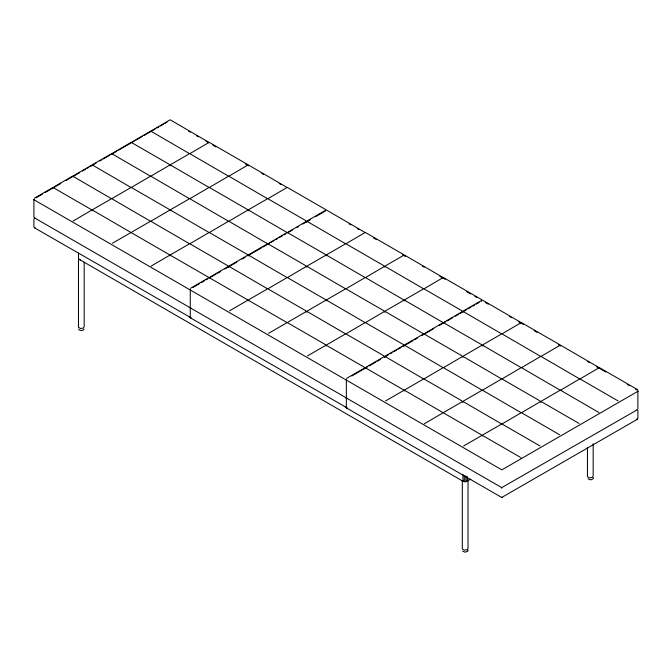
<?xml version="1.0" encoding="UTF-8"?>
<svg xmlns="http://www.w3.org/2000/svg" width="672" height="672" viewBox="0 0 672 672"><rect width="100%" height="100%" fill="white"/><g stroke="black" fill="none" stroke-linecap="round" stroke-linejoin="round"><path stroke-width="1.01" d="M190.512 307.994L345.652 397.522C346.718 398.034 344.585 398.034 345.652 397.522L345.652 397.522M346.592 398.11L501.732 487.628C502.799 488.141 500.665 488.141 501.732 487.628L501.732 487.628M346.55 398.429L347.046 398.328L346.592 398.328M481.429 300.224L481.522 301.375M467.897 550.746L468.124 550.091M593.544 477.683L593.183 478.724L591.511 479.682L589.672 479.682L588 478.724M84.067 329.137L83.32 330.053L81.329 330.59L79.346 330.053L78.599 329.137M92.131 165.749L92.946 164.38L111.636 153.594L150.192 175.997M170.99 254.495L189.68 243.701L227.875 265.751L228.698 267.12L229.522 265.759L248.203 254.965L286.759 277.376M404.284 300.913L405.107 299.544L423.797 288.758L461.992 310.808L462.815 312.178L463.63 310.808L482.32 300.023L520.876 322.426M73.088 175.997L92.131 164.858L130.679 187.261M112.106 153.468L131.149 142.33L169.344 164.38L170.167 165.749L170.99 164.38L189.68 153.594L228.228 175.997M131.62 142.204L150.654 131.065L189.21 153.468M151.124 130.948L170.167 119.801L208.715 142.204M73.088 221.054L92.131 209.908L130.679 232.319M112.106 198.526L131.149 187.379L169.344 209.437L170.167 210.806L170.99 209.437L189.68 198.643L228.228 221.054M131.62 187.261L150.654 176.114L189.21 198.526M151.124 175.997L170.167 164.858L208.715 187.261M190.151 153.468L209.185 142.33L247.388 164.38L248.203 165.749M151.124 221.054L170.167 209.908L208.715 232.319M190.151 198.526L209.185 187.379L247.388 209.437L248.203 210.806L249.026 209.437L267.716 198.643L305.911 220.702L306.734 222.071L307.558 220.702L326.248 209.908L364.795 232.319M209.656 187.261L228.698 176.114L267.246 198.526M229.169 175.997L248.203 164.858L286.759 187.261M151.124 266.112L170.167 254.965M190.151 243.583L209.185 232.436L247.388 254.495L248.203 255.856L249.026 254.495L267.716 243.701L305.911 265.759L306.734 267.12L307.558 265.759L326.248 254.965L364.795 277.376M209.656 232.319L228.698 221.172L267.246 243.583M229.169 221.054L248.203 209.908L286.759 232.319M268.187 198.526L287.23 187.379L325.424 209.437M268.187 243.583L287.23 232.436L325.424 254.495L326.248 255.856L327.062 254.495L345.752 243.701L383.956 265.759L384.77 267.12L385.594 265.759L404.284 254.965L442.831 277.376M287.7 232.319L306.734 221.172L345.282 243.583M268.187 288.641L287.23 277.494L325.424 299.544L326.248 300.913L327.062 299.544L345.752 288.758L383.956 310.808L384.77 312.178L385.594 310.808L404.284 300.023L442.831 322.426M287.7 277.376L306.734 266.23L345.282 288.641M346.223 243.583L365.266 232.436L403.46 254.495L404.284 255.856M346.223 288.641L365.266 277.494L403.813 299.905M365.736 277.376L384.77 266.23L423.326 288.641M346.223 333.69L365.266 322.552L403.46 344.602L404.284 345.971L405.107 344.602L423.797 333.808L461.992 355.866L462.815 357.235L463.63 355.866L482.32 345.072L520.876 367.483M365.736 322.426L384.77 311.287L423.326 333.69M424.267 288.641L443.302 277.494L481.505 299.544M424.267 333.69L443.302 322.552L481.505 344.602L482.32 345.971L483.143 344.602L501.833 333.808L540.38 356.219M443.772 322.426L462.815 311.287L501.362 333.69M424.267 378.748L443.302 367.601L481.849 390.012M443.772 367.483L462.815 356.336L501.362 378.748M502.303 333.69L521.346 322.552L559.541 344.602L560.364 345.971M424.267 423.805L443.302 412.658M482.79 390.012L501.833 378.865L540.028 400.924L540.851 402.284L541.674 400.924L560.364 390.13L598.912 412.541M502.303 378.748L521.346 367.601L559.894 390.012M521.808 367.483L540.851 356.336L579.398 378.748M541.321 356.219L560.364 345.072L598.912 367.483M502.303 423.805L521.346 412.658L559.541 434.708M521.808 412.541L540.851 401.394L579.054 423.452M560.834 390.012L579.869 378.865L618.072 400.924M580.339 378.748L599.382 367.601L637.577 389.659M189.571 307.406L189.571 307.406C188.504 307.919 190.638 307.919 189.571 307.406L34.894 218.106L34.541 218.417L34.541 217.795M637.249 418.933L636.905 419.244L637.358 419.026M34.894 218.106L34.541 218.014M467.762 551.132L465.167 552.199L462.58 551.132M34.423 198.173L53.113 187.379M53.928 186.908L72.618 176.114L111.166 198.526M36.103 197.803L39.984 195.56M40.639 195.182L42.454 194.132M45.175 192.562L48.149 190.848M48.804 190.47L56.314 186.127M56.969 185.758L60.85 183.515M66.041 180.516L69.014 178.794M69.67 178.424L77.179 174.082M77.834 173.704L79.649 172.662M82.37 171.091L85.344 169.369M87.158 168.319L88.973 167.278M90.535 166.37L95.978 163.229M99.859 160.986L101.674 159.944M103.236 159.037L109.838 155.224M111.401 154.325L116.844 151.183M118.658 150.133L126.168 145.799M126.823 145.421L134.333 141.086M135.895 140.188L138.869 138.466M139.524 138.088L142.498 136.374M144.06 135.475L147.034 133.753M147.689 133.375L155.198 129.041M157.013 127.991L158.827 126.941M160.39 126.042L163.363 124.328M164.926 123.421L166.992 122.228M34.196 199.198L33.6 199.542L501.833 469.871L638.4 391.028M92.946 209.437L111.636 198.643L150.192 221.054M112.459 243.23L131.149 232.436M131.972 231.966L150.654 221.172L189.21 243.583M190.495 288.28L209.185 277.494M210.008 277.015L228.698 266.23L267.246 288.641M193.091 287.389L196.064 285.667M196.72 285.289L199.693 283.576M201.256 282.677L204.229 280.955M206.044 279.905L207.858 278.863M209.42 277.956L216.023 274.142M217.585 273.244L220.559 271.53M224.843 269.052L232.352 264.718M233.008 264.34L236.888 262.097M242.08 259.106L245.053 257.384M247.775 255.814L253.218 252.672M253.873 252.294L257.754 250.051M258.409 249.673L261.383 247.96M262.945 247.061L265.919 245.339M266.574 244.961L269.548 243.247M271.11 242.34L274.084 240.626M275.898 239.576L277.712 238.526M279.275 237.628L282.248 235.914M284.063 234.864L285.877 233.814M287.44 232.915L292.883 229.774M296.764 227.531L298.578 226.481M302.862 224.011L310.372 219.677M315.563 216.678L323.072 212.344M323.728 211.966L325.542 210.916M189.68 289.649L190.268 289.304L190.268 307.003M229.522 310.808L248.203 300.023M249.026 299.544L267.716 288.758L305.911 310.808L306.734 312.178L307.558 310.808L326.248 300.023L364.795 322.426M268.54 333.337L287.23 322.552L325.424 344.602L326.248 345.971L326.248 345.232L364.795 367.483L365.266 368.5L365.266 367.752L403.813 390.012M288.044 322.073L306.734 311.287L345.282 333.69M307.558 355.866L326.248 345.072M327.062 344.602L345.752 333.808L383.956 355.866L384.77 357.235L385.594 355.866L404.284 345.072L442.831 367.483M346.576 378.395L365.266 367.601M366.089 367.13L384.77 356.336L423.326 378.748M351.884 375.925L359.402 371.591M360.049 371.213L367.567 366.878M369.121 365.971L372.103 364.258M372.75 363.88L375.732 362.158M377.286 361.259L380.268 359.545M384.544 357.067L388.433 354.824M390.247 353.783L392.062 352.733M393.616 351.834L396.598 350.112M398.152 349.213L401.134 347.5M402.948 346.45L405.67 344.879M406.316 344.501L412.927 340.687M414.481 339.788L417.463 338.066M421.739 335.597L429.257 331.262M429.904 330.884L433.793 328.642M438.976 325.643L441.958 323.929M442.604 323.551L445.586 321.829M447.14 320.93L450.122 319.208M450.769 318.839L452.584 317.789M455.305 316.218L458.287 314.496M459.841 313.597L466.452 309.784M468.006 308.885L470.988 307.163M472.802 306.121L474.617 305.071M476.171 304.172L479.153 302.45M345.752 379.764L346.349 379.42L346.349 397.118M385.594 400.924L404.284 390.13L442.831 412.541M405.107 389.659L423.797 378.865L461.992 400.924L462.815 402.284L463.63 400.924L482.32 390.13L520.876 412.541M444.125 412.188L462.815 401.394L501.362 423.805M463.63 445.973L482.32 435.187M483.143 434.708L501.833 423.923L540.028 445.973M80.564 260.131L78.473 258.93L462.983 481.244L465.839 481.69L470.803 479.144M502.639 487.108L637.4 409.693L636.905 409.592M346.441 407.929L501.732 497.465L637.51 419.194M189.227 317.159L189.924 317.159L34.289 227.707M345.307 407.266L346.004 407.266L190.369 317.814M501.379 497.381L502.076 497.381M467.258 481.295L464.402 481.74L462.311 480.53L462.311 548.923L464.402 550.124L467.258 549.688L468.023 548.041L468.023 479.648M188.504 131.107L190.319 132.149M196.644 135.803L198.458 136.853M205.951 141.17L208.664 142.741M212.932 145.202L215.897 146.916M245.498 164.01L248.464 165.724M261.778 173.41L263.584 174.451M279.216 183.473L281.03 184.523M349.104 223.826L350.918 224.868M357.244 228.522L359.058 229.572M373.531 237.93L376.496 239.644M402.478 254.638L405.443 256.351M422.377 266.129L424.183 267.17M439.816 276.2L445.25 279.334M466.704 291.715L470.576 293.958M474.844 296.419L476.65 297.461M485.285 302.45L488.25 304.164M509.704 316.546L511.518 317.596M518.75 321.77L523.278 324.383M534.131 330.649L537.096 332.363M558.558 344.753L560.364 345.794M587.756 361.612L589.562 362.653M596.803 366.828L602.23 369.961M602.876 370.339L605.85 372.053M627.304 384.443L629.11 385.484M635.443 389.138L637.249 390.188M53.113 187.53L91.661 209.79L92.131 210.806L92.131 209.908M131.149 232.588L169.697 254.848L170.167 255.856L170.167 255.116L208.715 277.376M209.185 277.645L247.733 299.905L248.203 300.913L248.203 300.174L286.759 322.426M443.302 412.81L481.849 435.07M519.977 457.078L482.32 435.338L482.32 436.078M520.876 457.598L521.346 458.606M637.888 391.087L637.888 408.786M637.888 410.39L637.888 418.438M593.166 443.671L593.166 475.793L592.402 477.439L589.546 477.876L587.454 476.675L587.454 447.661M467.166 476.414L467.166 481.244M465.839 475.894L465.839 481.69M464.31 475.894L464.31 481.69M462.983 474.482L462.983 481.244M404.284 390.13L404.284 391.028M346.349 398.731L346.349 406.77M228.698 266.381L228.698 267.12M190.268 308.616L190.268 316.663M84.185 262.189L84.185 326.432L83.42 328.079L80.564 328.524L78.473 327.314L78.473 253.134M33.902 199.601L33.902 217.3M33.902 218.912L33.902 226.951M34.44 227.539L34.894 227.758L34.44 227.539M190.512 308.213L190.966 308.213L190.512 308.213M190.512 317.654L190.966 317.873L190.512 317.654M346.592 407.761L347.046 407.98L346.592 407.761"/></g></svg>
